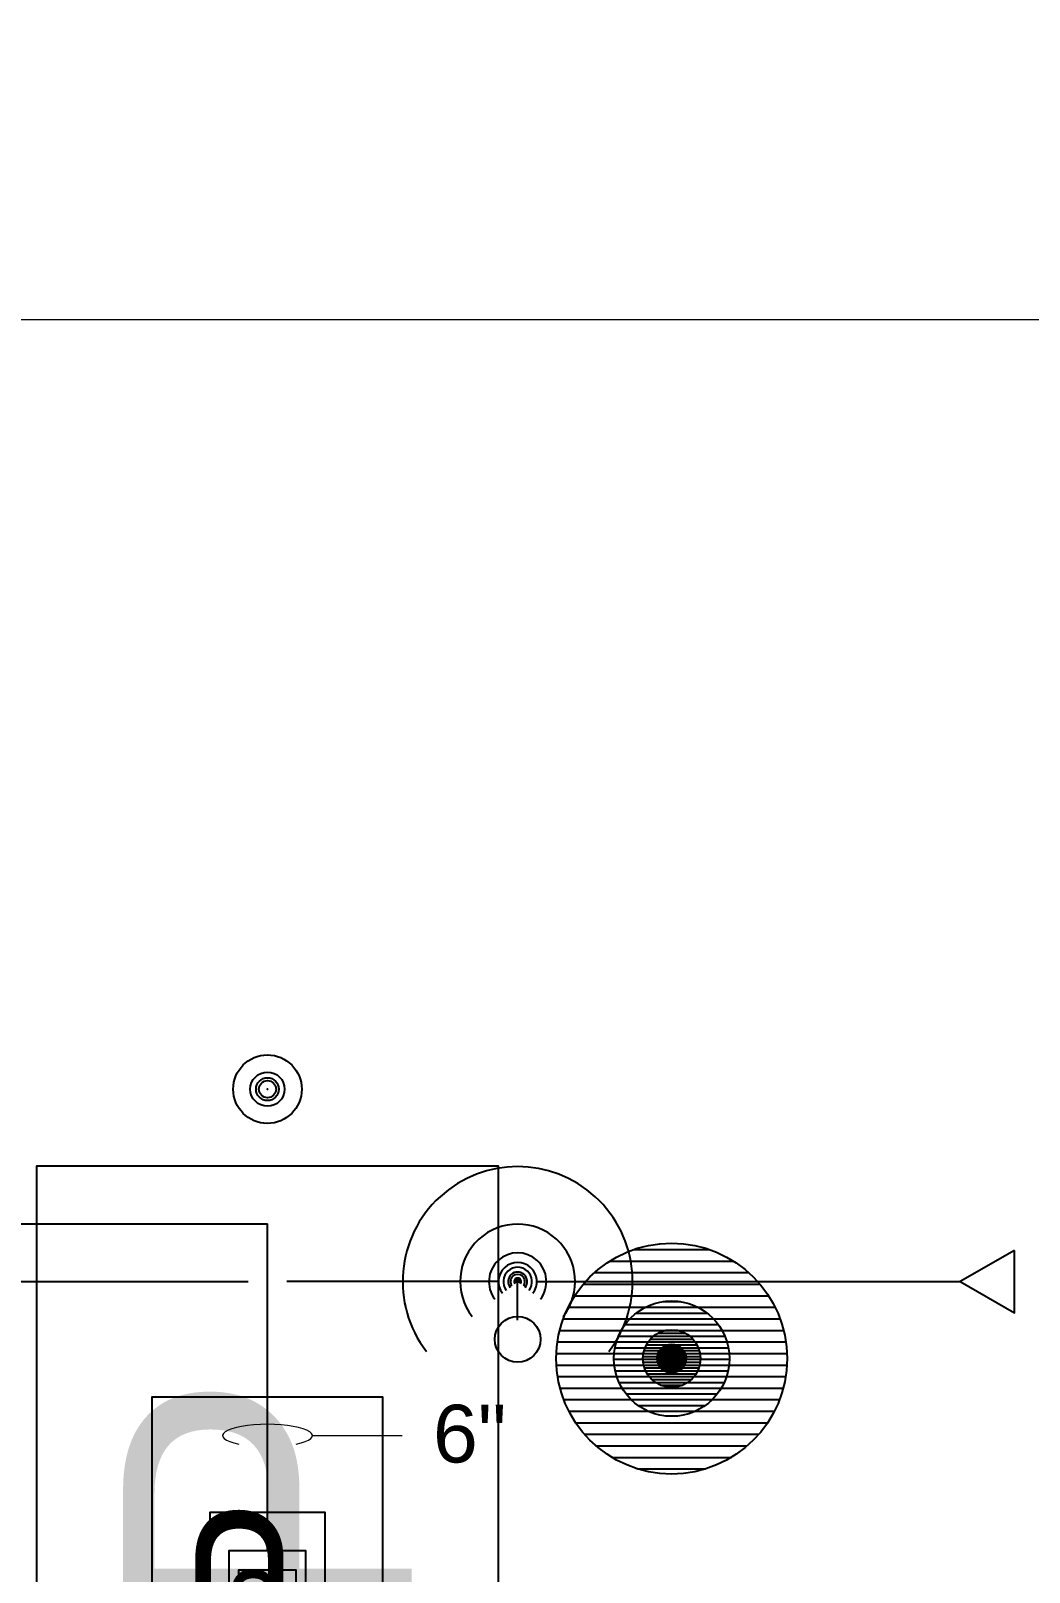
# Model space of a CAD drawing. Extents: x -17670 to 21732, y -105 to 1153.
# Drawn here: x -217.2 to -9.7, y 247.3 to 567.7 of the extents above; entities that cross this region are included whole.
import ezdxf
from ezdxf import colors
from ezdxf.entities.mleader import LeaderData, LeaderLine
from ezdxf.enums import TextEntityAlignment as Align
from ezdxf.math import Vec2, Vec3

# ---------------------------------------------------------------- set-up
doc = ezdxf.new("R2010")
doc.units = 0
doc.header["$LTSCALE"] = 48
doc.header["$MEASUREMENT"] = 0
for name, color, linetype in [('F-FP-N', 2, 'Continuous'), ('F-FP-N @ 1 (1)', 2, 'Continuous'), ('F-FP-N @ 1 (2)', 2, 'Continuous'), ('F-FP-N @ 12', 2, 'Continuous'), ('F-FP-N @ 128', 2, 'Continuous'), ('F-FP-N @ 16', 2, 'Continuous'), ('F-FP-N @ 192', 2, 'Continuous'), ('F-FP-N @ 2', 2, 'Continuous'), ('F-FP-N @ 24', 2, 'Continuous'), ('F-FP-N @ 384', 2, 'Continuous'), ('F-FP-N @ 4', 2, 'Continuous'), ('F-FP-N @ 48', 2, 'Continuous'), ('F-FP-N @ 64', 2, 'Continuous'), ('F-FP-N @ 768', 2, 'Continuous'), ('F-FP-N @ 8', 2, 'Continuous'), ('F-FP-N @ 96', 2, 'Continuous'), ('F-SPRK-HEAD-N', 2, 'Continuous'), ('F-SPRK-HEAD-N @ 1 (1)', 2, 'Continuous'), ('F-SPRK-HEAD-N @ 1 (2)', 2, 'Continuous'), ('F-SPRK-HEAD-N @ 128', 2, 'Continuous'), ('F-SPRK-HEAD-N @ 192', 2, 'Continuous'), ('F-SPRK-HEAD-N @ 48', 2, 'Continuous'), ('F-SPRK-HEAD-N @ 64', 2, 'Continuous'), ('F-SPRK-HEAD-N @ 96', 2, 'Continuous'), ('F-SPRN-N', 1, 'Continuous'), ('F-SPRN-N @ 1 (1)', 1, 'Continuous'), ('F-SPRN-N @ 1 (2)', 1, 'Continuous'), ('F-SPRN-N @ 12', 1, 'Continuous'), ('F-SPRN-N @ 128', 1, 'Continuous'), ('F-SPRN-N @ 16', 1, 'Continuous'), ('F-SPRN-N @ 192', 1, 'Continuous'), ('F-SPRN-N @ 2', 1, 'Continuous'), ('F-SPRN-N @ 24', 1, 'Continuous'), ('F-SPRN-N @ 384', 1, 'Continuous'), ('F-SPRN-N @ 4', 1, 'Continuous'), ('F-SPRN-N @ 48', 1, 'Continuous'), ('F-SPRN-N @ 64', 1, 'Continuous'), ('F-SPRN-N @ 768', 1, 'Continuous'), ('F-SPRN-N @ 8', 1, 'Continuous'), ('F-SPRN-N @ 96', 1, 'Continuous')]:
    doc.layers.add(name, color=color, linetype=linetype)
doc.layers.add('G-ANNO-TEXT', color=70, linetype='Continuous', lineweight=0)
doc.styles.add('Arial', font='arial.ttf')

# ---------------------------------------------------------------- blocks, each defined once
blk = doc.blocks.new('*U5')
h = blk.add_hatch()
h.set_pattern_fill('ANSI31', color=256, scale=0.025, angle=135)
h.set_pattern_definition([(180, (0, 0), (-4.336808689942018e-19, -0.003125), [])])
edge = h.paths.add_edge_path()
edge.add_arc((-3.469446951953614e-18, -6.938893903907228e-18), 0.03125000000000001, 0, 360)
blk.add_circle((0, 0), 0.03125)
blk = doc.blocks.new('*U1216')
at = {"layer": 'F-FP-N @ 1 (1)'}
blk.add_blockref('*U5', (-84.00000001493572, 291.7428015229925), dxfattribs=at)
at = {"layer": 'F-FP-N @ 1 (2)'}
blk.add_blockref('*U5', (-84.00000001493572, 291.7428015229925), dxfattribs=at)
at = {"layer": 'F-FP-N @ 12', "xscale": 12, "yscale": 12, "zscale": 12}
blk.add_blockref('*U5', (-84.00000001493572, 291.7428015229925), dxfattribs=at)
at = {"layer": 'F-FP-N @ 128', "xscale": 128, "yscale": 128, "zscale": 128}
blk.add_blockref('*U5', (-168.0000000149357, 167.7428015229925), dxfattribs=at)
at = {"layer": 'F-FP-N @ 16', "xscale": 16, "yscale": 16, "zscale": 16}
blk.add_blockref('*U5', (-84.00000001493572, 291.7428015229925), dxfattribs=at)
at = {"layer": 'F-FP-N @ 192', "xscale": 192, "yscale": 192, "zscale": 192}
blk.add_blockref('*U5', (-84.00000001493572, 291.7428015229925), dxfattribs=at)
at = {"layer": 'F-FP-N @ 2', "xscale": 2, "yscale": 2, "zscale": 2}
blk.add_blockref('*U5', (-84.00000001493572, 291.7428015229925), dxfattribs=at)
at = {"layer": 'F-FP-N @ 24', "xscale": 24, "yscale": 24, "zscale": 24}
blk.add_blockref('*U5', (-84.00000001493572, 291.7428015229925), dxfattribs=at)
at = {"layer": 'F-FP-N @ 384', "xscale": 384, "yscale": 384, "zscale": 384}
blk.add_blockref('*U5', (-84.00000001493572, 291.7428015229925), dxfattribs=at)
at = {"layer": 'F-FP-N @ 4', "xscale": 4, "yscale": 4, "zscale": 4}
blk.add_blockref('*U5', (-84.00000001493572, 291.7428015229925), dxfattribs=at)
at = {"layer": 'F-FP-N @ 48', "xscale": 48, "yscale": 48, "zscale": 48}
blk.add_blockref('*U5', (-84.00000001493572, 291.7428015229925), dxfattribs=at)
at = {"layer": 'F-FP-N @ 64', "xscale": 64, "yscale": 64, "zscale": 64}
blk.add_blockref('*U5', (-84.00000001493572, 291.7428015229925), dxfattribs=at)
at = {"layer": 'F-FP-N @ 768', "xscale": 768, "yscale": 768, "zscale": 768}
blk.add_blockref('*U5', (-84.00000001493572, 291.7428015229925), dxfattribs=at)
at = {"layer": 'F-FP-N @ 8', "xscale": 8, "yscale": 8, "zscale": 8}
blk.add_blockref('*U5', (-84.00000001493572, 291.7428015229925), dxfattribs=at)
at = {"layer": 'F-FP-N @ 96', "xscale": 96, "yscale": 96, "zscale": 96}
blk.add_blockref('*U5', (-84.00000001493572, 291.7428015229925), dxfattribs=at)
blk = doc.blocks.new('*U16')
at = {"layer": 'DEFPOINTS'}
blk.add_lwpolyline([(-0.125, -0.0625), (0.125, -0.0625), (0.125, 0.0625), (-0.125, 0.0625)], close=True, dxfattribs=at)
at = {"style": 'Arial'}
blk.add_text('FP', height=0.078125, dxfattribs=at).set_placement((-1.665334536937735e-16, 0), align=Align.MIDDLE)
blk = doc.blocks.new('*U1225')
at = {"layer": 'F-FP-N @ 1 (1)', "linetype": 'ByBlock', "lineweight": -2, "rotation": 90.00000000000001}
blk.add_blockref('*U16', (-168.0000000149357, 235.7428015229925), dxfattribs=at)
at = {"layer": 'F-FP-N @ 128', "linetype": 'ByBlock', "lineweight": -2, "xscale": 128.0000000000001, "yscale": 128.0000000000001, "zscale": 128.0000000000001, "rotation": 90}
blk.add_blockref('*U16', (-168.0000000149357, 235.7428015229925), dxfattribs=at)
at = {"layer": 'F-FP-N @ 192', "linetype": 'ByBlock', "lineweight": -2, "xscale": 192.0000000000001, "yscale": 192.0000000000001, "zscale": 192.0000000000001, "rotation": 90}
blk.add_blockref('*U16', (-168.0000000149357, 235.7428015229925), dxfattribs=at)
at = {"layer": 'F-FP-N @ 384', "linetype": 'ByBlock', "lineweight": -2, "xscale": 384.0000000000003, "yscale": 384.0000000000003, "zscale": 384.0000000000003, "rotation": 90}
blk.add_blockref('*U16', (-168.0000000149357, 235.7428015229925), dxfattribs=at)
at = {"layer": 'F-FP-N @ 48', "linetype": 'ByBlock', "lineweight": -2, "xscale": 48.00000000000004, "yscale": 48.00000000000004, "zscale": 48.00000000000004, "rotation": 90}
blk.add_blockref('*U16', (-168.0000000149357, 235.7428015229925), dxfattribs=at)
at = {"layer": 'F-FP-N @ 64', "linetype": 'ByBlock', "lineweight": -2, "xscale": 64.00000000000004, "yscale": 64.00000000000004, "zscale": 64.00000000000004, "rotation": 90}
blk.add_blockref('*U16', (-168.0000000149357, 235.7428015229925), dxfattribs=at)
at = {"layer": 'F-FP-N @ 768', "linetype": 'ByBlock', "lineweight": -2, "xscale": 768.0000000000006, "yscale": 768.0000000000006, "zscale": 768.0000000000006, "rotation": 90}
blk.add_blockref('*U16', (-168.0000000149357, 235.7428015229925), dxfattribs=at)
at = {"layer": 'F-FP-N @ 96', "linetype": 'ByBlock', "lineweight": -2, "xscale": 96.00000000000007, "yscale": 96.00000000000007, "zscale": 96.00000000000007, "rotation": 90}
blk.add_blockref('*U16', (-168.0000000149357, 235.7428015229925), dxfattribs=at)
blk = doc.blocks.new('*U27')
blk.add_circle((0, 0), 0.037109375)
blk = doc.blocks.new('*U1418')
at = {"layer": 'F-SPRK-HEAD-N @ 1 (1)'}
blk.add_blockref('*U27', (-168.0000000149357, 347.7428015229925), dxfattribs=at)
at = {"layer": 'F-SPRK-HEAD-N @ 1 (2)'}
blk.add_blockref('*U27', (-168.0000000149357, 347.7428015229925), dxfattribs=at)
at = {"layer": 'F-SPRK-HEAD-N @ 128', "xscale": 128, "yscale": 128, "zscale": 128}
blk.add_blockref('*U27', (-116.0000000149357, 295.7428015229925), dxfattribs=at)
at = {"layer": 'F-SPRK-HEAD-N @ 192', "xscale": 192, "yscale": 192, "zscale": 192}
blk.add_blockref('*U27', (-168.0000000149357, 347.7428015229925), dxfattribs=at)
at = {"layer": 'F-SPRK-HEAD-N @ 48', "xscale": 48, "yscale": 48, "zscale": 48}
blk.add_blockref('*U27', (-168.0000000149357, 347.7428015229925), dxfattribs=at)
at = {"layer": 'F-SPRK-HEAD-N @ 64', "xscale": 64, "yscale": 64, "zscale": 64}
blk.add_blockref('*U27', (-168.0000000149357, 347.7428015229925), dxfattribs=at)
at = {"layer": 'F-SPRK-HEAD-N @ 96', "xscale": 96, "yscale": 96, "zscale": 96}
blk.add_blockref('*U27', (-168.0000000149357, 347.7428015229925), dxfattribs=at)
blk = doc.blocks.new('*U12')
at = {"linetype": 'Continuous'}
blk.add_arc((0, 0), 0.03111555437015312, 232.5669694738212, 127.4330305261797, dxfattribs=at)
blk = doc.blocks.new('*U1419')
at = {"layer": 'F-SPRN-N @ 1 (1)', "rotation": 89.99999999999999}
blk.add_blockref('*U12', (-116.0000000149357, 307.7428015229925), dxfattribs=at)
at = {"layer": 'F-SPRN-N @ 1 (2)', "rotation": 89.99999999999999}
blk.add_blockref('*U12', (-116.0000000149357, 307.7428015229925), dxfattribs=at)
at = {"layer": 'F-SPRN-N @ 12', "xscale": 12.00000000000001, "yscale": 12.00000000000001, "zscale": 12.00000000000001, "rotation": 89.99999999999999}
blk.add_blockref('*U12', (-116.0000000149357, 307.7428015229925), dxfattribs=at)
at = {"layer": 'F-SPRN-N @ 128', "xscale": 128.0000000000001, "yscale": 128.0000000000001, "zscale": 128.0000000000001, "rotation": 89.99999999999999}
blk.add_blockref('*U12', (-116.0000000149357, 307.7428015229925), dxfattribs=at)
at = {"layer": 'F-SPRN-N @ 16', "xscale": 16.00000000000001, "yscale": 16.00000000000001, "zscale": 16.00000000000001, "rotation": 89.99999999999999}
blk.add_blockref('*U12', (-116.0000000149357, 307.7428015229925), dxfattribs=at)
at = {"layer": 'F-SPRN-N @ 192', "xscale": 192.0000000000001, "yscale": 192.0000000000001, "zscale": 192.0000000000001, "rotation": 89.99999999999999}
blk.add_blockref('*U12', (-116.0000000149357, 307.7428015229925), dxfattribs=at)
at = {"layer": 'F-SPRN-N @ 2', "xscale": 2.000000000000001, "yscale": 2.000000000000001, "zscale": 2.000000000000001, "rotation": 89.99999999999999}
blk.add_blockref('*U12', (-116.0000000149357, 307.7428015229925), dxfattribs=at)
at = {"layer": 'F-SPRN-N @ 24', "xscale": 24.00000000000001, "yscale": 24.00000000000001, "zscale": 24.00000000000001, "rotation": 89.99999999999999}
blk.add_blockref('*U12', (-116.0000000149357, 307.7428015229925), dxfattribs=at)
at = {"layer": 'F-SPRN-N @ 384', "xscale": 384.0000000000002, "yscale": 384.0000000000002, "zscale": 384.0000000000002, "rotation": 89.99999999999999}
blk.add_blockref('*U12', (-116.0000000149357, 307.7428015229925), dxfattribs=at)
at = {"layer": 'F-SPRN-N @ 4', "xscale": 4.000000000000002, "yscale": 4.000000000000002, "zscale": 4.000000000000002, "rotation": 89.99999999999999}
blk.add_blockref('*U12', (-116.0000000149357, 307.7428015229925), dxfattribs=at)
at = {"layer": 'F-SPRN-N @ 48', "xscale": 48.00000000000002, "yscale": 48.00000000000002, "zscale": 48.00000000000002, "rotation": 89.99999999999999}
blk.add_blockref('*U12', (-116.0000000149357, 307.7428015229925), dxfattribs=at)
at = {"layer": 'F-SPRN-N @ 64', "xscale": 64.00000000000003, "yscale": 64.00000000000003, "zscale": 64.00000000000003, "rotation": 89.99999999999999}
blk.add_blockref('*U12', (-116.0000000149357, 307.7428015229925), dxfattribs=at)
at = {"layer": 'F-SPRN-N @ 768', "xscale": 768.0000000000003, "yscale": 768.0000000000003, "zscale": 768.0000000000003, "rotation": 89.99999999999999}
blk.add_blockref('*U12', (-116.0000000149357, 307.7428015229925), dxfattribs=at)
at = {"layer": 'F-SPRN-N @ 8', "xscale": 8.000000000000004, "yscale": 8.000000000000004, "zscale": 8.000000000000004, "rotation": 89.99999999999999}
blk.add_blockref('*U12', (-116.0000000149357, 307.7428015229925), dxfattribs=at)
at = {"layer": 'F-SPRN-N @ 96', "xscale": 96.00000000000004, "yscale": 96.00000000000004, "zscale": 96.00000000000004, "rotation": 89.99999999999999}
blk.add_blockref('*U12', (-116.0000000149357, 307.7428015229925), dxfattribs=at)
blk = doc.blocks.new('*U32')
blk.add_lwpolyline([(0.05074286410417864, -0.08788921875), (0, 0), (-0.05074286410417864, -0.08788921875)], close=True)

msp = doc.modelspace()

# ---------------------------------------------------------------- linework, layer by layer
at = {"layer": 'F-FP-N'}
for p, q in [((-304.0000000149357, 319.7428015229925), (-168.0000000149357, 319.7428015229925)), ((-168.0000000149357, 251.7428015229925), (-168.0000000149353, 319.7428015229925))]:
    msp.add_line(p, q, dxfattribs=at)
at = {"layer": 'F-SPRN-N'}
for p, q in [((-272.0000000149357, 307.7428015229925), (-172.0000000149357, 307.7428015229925)), ((-120.0000000149357, 307.7428015229925), (-164.0000000149357, 307.7428015229925)), ((-116.0000000149357, 299.7428015229925), (-116.0000000149357, 307.7428015229925)), ((-112.0000000149357, 307.7428015229925), (-24.00000001493572, 307.7428015229925))]:
    msp.add_line(p, q, dxfattribs=at)
at = {"layer": 'G-ANNO-TEXT'}
for p, q in [((-158.6666666816022, 275.7428015229925), (-144.0000000149357, 275.7428015229925)), ((-144.0000000149357, 275.7428015229925), (-140.0000000149357, 275.7428015229925))]:
    msp.add_line(p, q, dxfattribs=at)
msp.add_ellipse((-168.0000000149357, 275.7428015229925), major_axis=(9.333333333333485, 0), ratio=0.2500000000000122, start_param=5.402001695921007, end_param=10.30596157202796, dxfattribs=at)

# ---------------------------------------------------------------- block references
at = {"layer": 'F-FP-N'}
for name in ['*U1225', '*U1216']:
    msp.add_blockref(name, (0, 0), dxfattribs=at)
at = {"layer": 'F-SPRK-HEAD-N'}
msp.add_blockref('*U1418', (0, 0), dxfattribs=at)
at = {"layer": 'F-SPRK-HEAD-N @ 128', "xscale": 128, "yscale": 128, "zscale": 128, "rotation": 89.99999999999999}
msp.add_blockref('*U32', (-24.00000001493572, 307.7428015229925), dxfattribs=at)
at = {"layer": 'F-SPRN-N'}
msp.add_blockref('*U1419', (0, 0), dxfattribs=at)

# ---------------------------------------------------------------- texts
at = {"layer": 'G-ANNO-TEXT', "insert": (-133.6000000149356, 282.1428015229926), "char_height": 12, "attachment_point": 1, "style": 'Arial'}
msp.add_mtext_dynamic_manual_height_columns('6"', width=1.599999999999909, gutter_width=60, heights=[0], dxfattribs=at)

# ---------------------------------------------------------------- leaders
at = {"layer": 'G-ANNO-TEXT'}
ml = msp.add_multileader_mtext('Standard', dxfattribs=at)
ml.set_content('\\A1;3"DR UP\\P6"FP UP\\PFCVS\\P2{\\H0.8x;\\S1#2;\\H1.25x;"FDC}', color=256, style='Arial')
ml.set_leader_properties(color=256, linetype='ByLayer', lineweight=-1)
ml.build(insert=Vec2(0, 0))
ml.multileader.update_dxf_attribs({"has_dogleg": 0, "dogleg_length": 0.125, "arrow_head_size": 16, "scale": 128})
ctx = ml.context
ctx.base_point, ctx.scale, ctx.char_height, ctx.arrow_head_size, ctx.landing_gap_size, ctx.plane_origin = Vec3(139.9999999850643, 507.7428015229925), 128, 12, 16, 4, Vec3(-252.0000000149357, 663.7428015229925)
notes = []
notes.append((ctx, [(0, (1, 1, 0), (123.9999999850643, 507.7428015229925), (1, 0), 16, [(0, [(-444.0000000149357, 567.7428015229925), (-416.0000000149357, 507.7428015229925)], 0, [])])]))
ctx.mtext.insert, ctx.mtext.flow_direction = Vec3(143.9999999850643, 513.845120759009), 5
for ctx, leaders in notes:
    for number, flags, end, landing, length, lines in leaders:
        leader = LeaderData()
        leader.index, (leader.has_last_leader_line, leader.has_dogleg_vector, leader.attachment_direction) = number, flags
        leader.last_leader_point, leader.dogleg_vector, leader.dogleg_length = Vec3(end), Vec3(landing), length
        for number, points, colour, breaks in lines:
            line = LeaderLine()
            line.index, line.vertices, line.color, line.breaks = number, Vec3.list(points), colors.encode_raw_color(colour), breaks
            leader.lines.append(line)
        ctx.leaders.append(leader)

doc.saveas('drawing.dxf')
